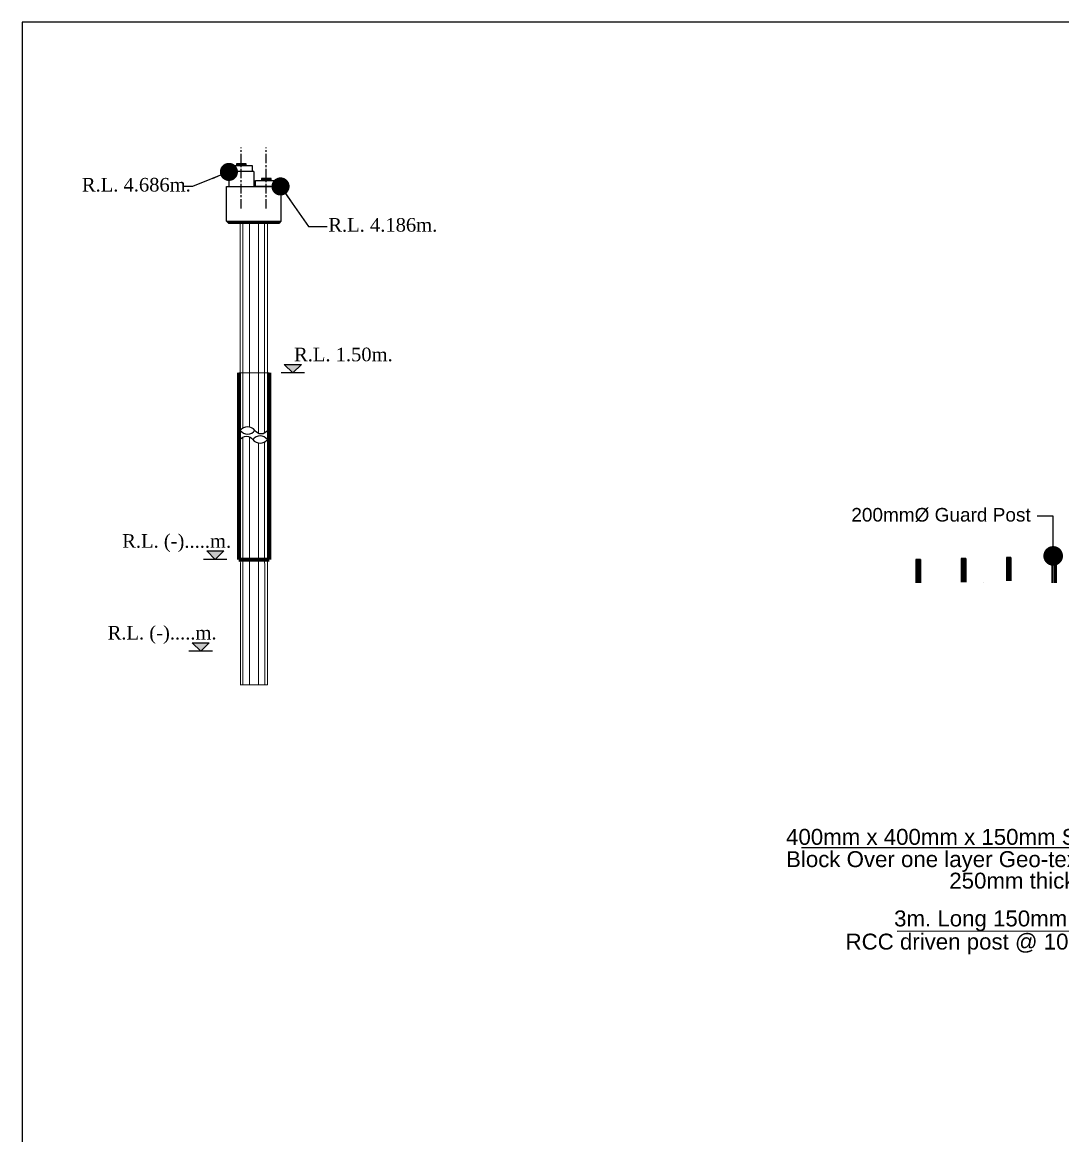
# Model space of a CAD drawing. Header units: millimetres. Extents: x 645430 to 1329725, y -477752 to 44877.
# Drawn here: x 815976 to 850427, y -202609 to -165751 of the extents above; entities that cross this region are included whole.
import ezdxf

# ---------------------------------------------------------------- set-up
doc = ezdxf.new("R2010")
doc.units = ezdxf.units.MM
doc.header["$LTSCALE"] = 250
doc.linetypes.add('CENTER', pattern=[2, 1.25, -0.25, 0.25, -0.25])
for name, color, linetype in [('Center Line', 34, 'Continuous'), ('dim', 4, 'Continuous'), ('Dimision', 4, 'Continuous'), ('hatch', 35, 'Continuous'), ('Pile', 11, 'Continuous'), ('Pire Line', 11, 'Continuous'), ('Ralling', 6, 'Continuous'), ('Text', 7, 'Continuous')]:
    doc.layers.add(name, color=color, linetype=linetype)
for name, color, linetype, lineweight in [('Railing', 6, 'Continuous', 13), ('Steel Casing', 5, 'Continuous', 80), ('Structue', 200, 'Continuous', 25)]:
    doc.layers.add(name, color=color, linetype=linetype, lineweight=lineweight)
doc.styles.add('Bridge Dimision - 1', font='arial.ttf', dxfattribs={"height": 125})
doc.styles.add('ROMANS', font='arial.ttf', dxfattribs={"height": 200})
doc.styles.get("Standard").update_dxf_attribs({"font": 'times.ttf'})
doc.dimstyles.new('ISO-25', dxfattribs={"dimtxt": 75, "dimasz": 45, "dimexe": 125, "dimexo": 75.625, "dimgap": 60, "dimtad": 1, "dimdec": 0, "dimtxsty": 'Standard', "dimblk": 'DOT', "dimcen": 52.5, "dimdle": 100, "dimclrd": 256, "dimclre": 256, "dimclrt": 256, "dimadec": 0, "dimazin": 0, "dimtfac": 1, "dimtdec": 0, "dimtix": 1, "dimtmove": 0, "dimatfit": 3, "dimldrblk": 'DOT', "dimfxl": 1, "dimlwd": -1, "dimarcsym": 0})

# ---------------------------------------------------------------- blocks, each defined once
blk = doc.blocks.new('_Dot')
at = {"color": 0, "linetype": 'ByBlock', "lineweight": -2}
blk.add_line((-0.5, 0), (-1, 0), dxfattribs=at)
at = {"color": 0, "linetype": 'ByBlock', "const_width": 0.5}
blk.add_lwpolyline([(-0.25, 0, 1), (0.25, 0, 1)], format="xyb", close=True, dxfattribs=at)
blk = doc.blocks.new('A$C559c0efa')
at = {"layer": 'Pire Line', "ltscale": 3}
h = blk.add_hatch(color=256, dxfattribs=at)
h.paths.add_polyline_path([(644.999905295379, 16139.25541556091), (477.9457793856855, 16139.25541556091), (477.9457793856855, 16074.25541556091), (644.999905295379, 16074.25541556091)])
h.paths.add_polyline_path([(477.9457793856855, 16139.25541556091), (324.999905295379, 16139.25541556091), (324.999905295379, 16074.25541556091), (477.9457793856855, 16074.25541556091)])
h = blk.add_hatch(color=256, dxfattribs=at)
h.paths.add_polyline_path([(1474.499905295379, 15649.25541556091), (1307.445779385685, 15649.25541556091), (1307.445779385685, 15584.25541556091), (1474.499905295379, 15584.25541556091)])
h.paths.add_polyline_path([(1307.445779385685, 15649.25541556091), (1154.499905295379, 15649.25541556091), (1154.499905295379, 15584.25541556091), (1307.445779385685, 15584.25541556091)])
at = {"layer": 'Center Line', "linetype": 'CENTER'}
for p, q in [((484.999905295379, 14654.57022926706), (484.999905295379, 16672.27234322933)), ((1314.499905295379, 14654.57022926706), (1314.499905295379, 16672.27234322933))]:
    blk.add_line(p, q, dxfattribs=at)
at = {"layer": 'dim', "ltscale": 30}
for points in [[(1351.91450899624, 7310.828384513967, -0.562778993610115), (937.0649334785412, 7310.742513664183, 0.4830509920748017), (451.9145089962403, 7311.033155050827, 0.4965065689913473), (937.0649334785412, 7310.742513664183, 1.850410280749407)], [(451.9145089971717, 7005.156835204456, -0.562778993610115), (866.7640845148708, 7005.24270605424, 0.4830509920748017), (1351.914508997172, 7004.952064667596, 0.4965065689913473), (866.7640845148708, 7005.24270605424, 1.850410280749407)]]:
    blk.add_lwpolyline(points, format="xyb", dxfattribs=at)
at = {"layer": 'hatch', "lineweight": 5, "ltscale": 0.02}
for p, q in [((451.9145089971717, 7005.156835204456), (451.9145089971717, 14160.25541556091)), ((537.3746398740332, 14160.25541556091), (538.0250426807324, 7385.696884645382)), ((758.0543399785529, 14160.25541556091), (758.7008788647945, 7422.849327888514)), ((1050.648663770116, 14160.25541556091), (1051.400690528273, 7212.606438544986)), ((1260.087673287548, 14160.25541556091), (1259.338688914373, 7222.965445494163)), ((1351.914508997172, 14160.25541556091), (1351.914508996211, 7004.952064666373)), ((399.2599199486576, 9217.663040256419), (1405.222183256396, 9217.681721596455)), ((451.9145088760997, 7005.157292204967), (454.8494818134786, -1116.93610371981)), ((538.0018852443318, 7089.403452829341), (542.6795983564662, -1116.93656072038)), ((758.6793867588858, 7100.679412224446), (763.3595859667839, -1116.87219559541)), ((1351.914508811838, 7004.952064667479), (1353.139486641492, -1116.93656072038)), ((1052.425401300832, 6893.217633389577), (1056.947651127222, -1117.000009265088)), ((1259.317538239702, 6926.598554219294), (1261.1622891937, -1116.93656072038)), ((453.1394866405608, -1116.936560720322), (1353.139486641492, -1116.936560720438))]:
    blk.add_line(p, q, dxfattribs=at)
at = {"layer": 'Pile', "ltscale": 3}
for points in [[(70.249905295379, 15876.25541556091), (70.249905295379, 15386.25541556091)], [(70.249905295379, 15876.25541556091), (124.999905295379, 15876.25541556091)], [(899.749905295379, 15876.25541556091), (844.999905295379, 15876.25541556091)], [(899.749905295379, 15876.25541556091), (899.749905295379, 15386.25541556091)], [(954.499905295379, 15386.25541556091), (899.749905295379, 15386.25541556091)]]:
    blk.add_lwpolyline(points, dxfattribs=at)
at = {"layer": 'Pire Line', "ltscale": 3}
for points in [[(124.999905295379, 16074.25541556091), (844.999905295379, 16074.25541556091), (844.999905295379, 15876.25541556091), (124.999905295379, 15876.25541556091)], [(954.499905295379, 15584.25541556091), (1674.499905295379, 15584.25541556091), (1674.499905295379, 15386.25541556091), (954.499905295379, 15386.25541556091)]]:
    blk.add_lwpolyline(points, close=True, dxfattribs=at)
at = {"layer": 'Pire Line', "ltscale": 5}
for points in [[(644.999905295379, 16139.25541556091), (324.999905295379, 16139.25541556091), (324.999905295379, 16074.25541556091), (644.999905295379, 16074.25541556091)], [(1474.499905295379, 15649.25541556091), (1154.499905295379, 15649.25541556091), (1154.499905295379, 15584.25541556091), (1474.499905295379, 15584.25541556091)]]:
    blk.add_lwpolyline(points, close=True, dxfattribs=at)
at = {"layer": 'Steel Casing', "linetype": 'Continuous', "ltscale": 0.3}
for p, q in [((399.2599199486576, 9217.663040256419), (399.2805585230235, 3037.964785767952)), ((1405.222183256396, 9217.681721596222), (1405.242200496068, 3037.96478576801)), ((399.2805585230235, 3037.964785767952), (1405.242200496068, 3037.96478576801))]:
    blk.add_line(p, q, dxfattribs=at)
at = {"layer": 'Steel Casing', "linetype": 'Continuous', "ltscale": 0.3, "const_width": 10}
for points in [[(452.5706790138793, 7788.283766805369), (452.5876115577412, 9217.663027403061), (399.2599199487013, 9217.663027403061), (399.2420757322834, 7713.975168511912)], [(452.5882329497981, 9217.66399593983), (452.6082501320634, 3037.96478576801), (399.2805585230235, 3037.96478576801), (399.2599199487013, 9217.663027403061)], [(1405.204629320098, 7788.301068328321), (1405.22156186396, 9217.680328926013), (1351.89387025492, 9217.680328926013), (1351.876026038502, 7713.992470034864)], [(1405.222183257763, 9217.681297462783), (1405.242200496068, 3037.96478576801), (1351.914508887028, 3037.96478576801), (1351.89387025492, 9217.680328926013)]]:
    blk.add_lwpolyline(points, dxfattribs=at)
at = {"layer": 'Structue', "lineweight": 25, "ltscale": 10}
for p, q in [((-9.470462100580335e-05, 14235.25541556114), (-9.470462100580335e-05, 15386.25541556091)), ((-9.470462100580335e-05, 15386.25541556091), (1799.999905295379, 15386.25541556091)), ((1799.999905295379, 15386.25541556091), (1799.999905295379, 14235.25541556114)), ((-9.470462100580335e-05, 14235.25541556114), (74.999905295379, 14160.25541556114)), ((-9.470462100580335e-05, 14235.25541556114), (1799.999905295379, 14235.25541556114)), ((19.74959162872983, 14215.50572922826), (1780.250218962959, 14215.50572922803)), ((49.37412112829043, 14185.88119972893), (1750.625689463399, 14185.88119972893)), ((1724.999905295379, 14160.25541556091), (74.999905295379, 14160.25541556091)), ((1799.999905295379, 14235.25541556114), (1724.999905295379, 14160.25541556114))]:
    blk.add_line(p, q, dxfattribs=at)

msp = doc.modelspace()

# ---------------------------------------------------------------- hatches: boundary and pattern name
at = {"layer": 'Dimision', "ltscale": 3}
for points in [[(825217.6592710124, -177076.8966176829), (824934.9755625805, -177359.5133731671), (824652.3588070957, -177076.8296647348)], [(822647.505252755, -183250.5597354235), (822364.8215443232, -183533.1764909077), (822082.2047888384, -183250.4927824754)], [(822165.9690277494, -186288.469176599), (821883.2853193175, -186571.0859320833), (821600.6685638326, -186288.4022236509)]]:
    msp.add_hatch(color=256, dxfattribs=at).paths.add_polyline_path(points)

# ---------------------------------------------------------------- linework, layer by layer
at = {"ltscale": 5}
msp.add_lwpolyline([(815975.9696404559, -268069.1046843291), (981956.8010123183, -268069.1046843291), (981956.8010123183, -165750.5303144049), (815975.9696404559, -165750.5303144049)], close=True, dxfattribs=at)
at = {"layer": 'Dimision', "ltscale": 10}
for p, q in [((825324.4743863351, -177359.5396005588), (824545.5165515309, -177359.4473425)), ((822754.3203680778, -183533.2027182994), (821975.3625332736, -183533.1104602406)), ((822272.7841430721, -186571.1121594749), (821493.8263082679, -186571.0199014161))]:
    msp.add_line(p, q, dxfattribs=at)
at = {"layer": 'Dimision', "ltscale": 3}
for points in [[(824652.3588070957, -177076.8296647348), (825217.6592710124, -177076.8966176829), (824934.9755625805, -177359.5133731671)], [(822082.2047888384, -183250.4927824754), (822647.505252755, -183250.5597354235), (822364.8215443232, -183533.1764909077)], [(821600.6685638326, -186288.4022236509), (822165.9690277494, -186288.469176599), (821883.2853193175, -186571.0859320833)]]:
    msp.add_lwpolyline(points, close=True, dxfattribs=at)
at = {"layer": 'hatch', "ltscale": 10}
for p, q in [((845592.9579525769, -183530.7373415241), (845592.9579525767, -184306.3851360851)), ((845637.9579525769, -183530.7373415241), (845637.9579525767, -184306.7473973213)), ((845682.9579525769, -183530.7373415241), (845682.9579525767, -184307.1096585575)), ((847092.9579525769, -183504.2875255813), (847092.9579525767, -184279.9353201418)), ((847137.9579525769, -183504.2875255813), (847137.9579525767, -184280.297581378)), ((847182.9579525769, -183504.2875255813), (847182.9579525767, -184280.6598426146)), ((848592.9579525769, -183467.0746446574), (848592.9579525767, -184242.722439218)), ((848637.9579525769, -183467.0746446575), (848637.9579525767, -184243.0847004542)), ((848682.9579525769, -183467.0746446575), (848682.9579525767, -184243.4469616908)), ((850092.957952577, -183428.3662563732), (850092.9579525767, -184310.0140509342)), ((850137.957952577, -183428.3662563732), (850137.9579525767, -184310.3763121704)), ((850182.957952577, -183428.3662563732), (850182.9579525767, -184310.7385734066))]:
    msp.add_line(p, q, dxfattribs=at)
at = {"layer": 'Railing', "ltscale": 0.5, "const_width": 0.02}
msp.add_lwpolyline([(855664.0571812609, -184208.6582052263), (845443.1390751884, -184321.9679743302)], dxfattribs=at)
at = {"layer": 'Ralling'}
for p, q in [((845562.9579525769, -183530.7373415241), (845562.9579525767, -184306.143628594)), ((845712.9579525769, -183530.7373415241), (845562.9579525769, -183530.7373415241)), ((845712.9579525769, -183530.7373415241), (845712.9579525767, -184307.3508274909)), ((847062.9579525769, -183504.2875255812), (847062.9579525767, -184279.6938126511)), ((847212.9579525769, -183504.2875255813), (847062.9579525769, -183504.2875255812)), ((847212.9579525769, -183504.2875255813), (847212.9579525767, -184280.9010115481)), ((848562.9579525769, -183467.0746446574), (848562.9579525767, -184242.4809317273)), ((848712.9579525769, -183467.0746446575), (848562.9579525769, -183467.0746446574)), ((848712.9579525769, -183467.0746446575), (848712.9579525767, -184243.6881306243)), ((850062.957952577, -183428.3662563732), (850062.9579525767, -184309.7725434431)), ((850212.957952577, -183428.3662563732), (850062.957952577, -183428.3662563732)), ((850212.957952577, -183428.3662563732), (850212.9579525767, -184310.97974234))]:
    msp.add_line(p, q, dxfattribs=at)

# ---------------------------------------------------------------- block references
at = {"ltscale": 10}
msp.add_blockref('A$C559c0efa', (822741.9633960349, -186571.1755987546), dxfattribs=at)

# ---------------------------------------------------------------- texts
at = {"layer": 'Text'}
for s, rotation, p in [('R.L. 4.686m.', 7.243735771211846e-06, (817950.6747002252, -171353.0688142702)), ('R.L. 4.186m.', 359.9999927562642, (826110.7308919124, -172681.3386962064)), ('R.L. 1.50m.', 7.243735771211846e-06, (824975.326476456, -176972.045454454)), ('R.L. (-).....m.', 7.243735771211846e-06, (819286.0859589106, -183145.7086141151)), ('R.L. (-).....m.', 7.243735771211846e-06, (818804.5497339049, -186183.6180552907))]:
    msp.add_text(s, height=450, rotation=rotation, dxfattribs=at).set_placement(p)
at = {"layer": 'Text', "ltscale": 0.5, "style": 'ROMANS'}
msp.add_text('200mm%%C Guard Post', height=450, dxfattribs=at).set_placement((843426.5226788984, -182278.1163843183))
at = {"layer": 'Text', "linetype": 'Continuous', "ltscale": 250, "char_height": 527.34375, "style": 'Bridge Dimision - 1'}
for s, insert, width, attachment_point, rotation, line_spacing_factor in [('400mm x 400mm x 150mm Size CC Block Over one layer Geo-textile Mat.', (841265.5136474043, -192452.6176710991, 8668.999999999893), 12691.83075864142, 1, 0.001666666209401648, 0.8385280726472785), ('3m. Long 150mm.x150mm.  RCC driven post @ 1000mm c/c.', (854013.351147153, -195152.1573610849, 8668.999999999893), 10832.44503428207, 3, 0.0016666662092998704, 0.8721143531787262)]:
    msp.add_mtext(s, dxfattribs=dict(at, insert=insert, width=width, attachment_point=attachment_point, rotation=rotation, line_spacing_factor=line_spacing_factor))
at = {"layer": 'Text', "ltscale": 5, "insert": (846670.8831950135, -193901.4345224207, 8668.999999999893), "char_height": 527.34375, "width": 33958.73899114227, "attachment_point": 1, "rotation": 0.0016666662093106851, "style": 'Bridge Dimision - 1'}
msp.add_mtext('250mm thick Brick wall', dxfattribs=at)

# ---------------------------------------------------------------- leaders
at = {"layer": 'Dimision', "ltscale": 5}
for points, override in [([(822818.4202494324, -170703.5440812655), (821616.696152573, -171187.7019182002), (821276.630573913, -171187.7019182002)], {"dimasz": 600, "dimtad": 0}), ([(824527.8926300156, -171184.9201831937), (825451.9773257462, -172515.9722413276), (826069.6823055351, -172515.9722413276)], {"dimasz": 600, "dimtad": 0}), ([(854169.3516237054, -188090.9319711178, 8668.999999999893), (854169.3516237054, -193081.2772411843, 8668.999999999893), (841778.9937446944, -193081.2772411843, 8668.999999999893)], {"dimasz": 450, "dimtad": 0}), ([(857455.0510241166, -192170.0880967022, 8668.999999999893), (857455.0510241166, -195826.9908380252, 8668.999999999893), (844947.5806031867, -195852.345115703, 8668.999999999893)], {"dimasz": 450, "dimtad": 0})]:
    msp.add_leader(points, dimstyle='ISO-25', override=override, dxfattribs=at)
at = {"layer": 'Dimision', "lineweight": 5, "ltscale": 5}
msp.add_leader([(850109.938494364, -183415.8467074707), (850109.9671568649, -182099.8819141076), (849583.2558575294, -182099.8819141076)], dimstyle='ISO-25', override={"dimasz": 650, "dimtad": 0}, dxfattribs=at)

doc.saveas('drawing.dxf')
